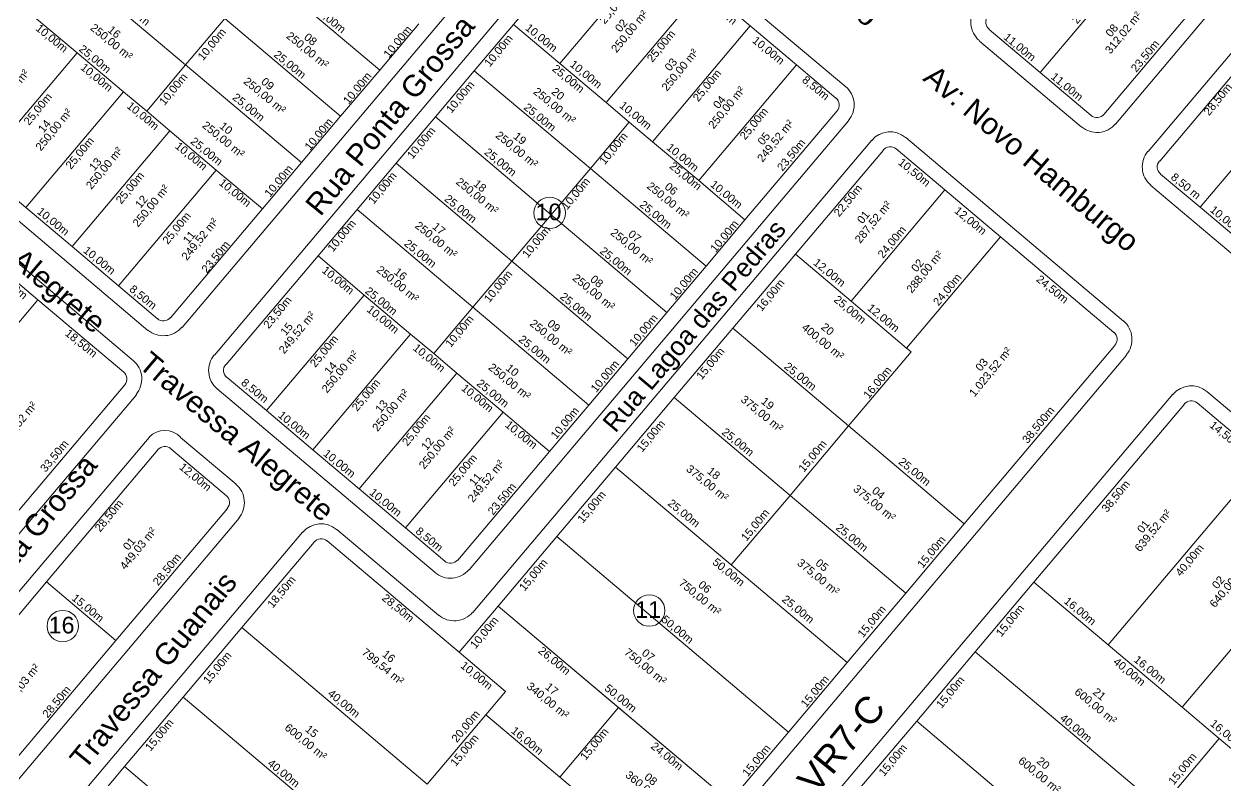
# Model space of a CAD drawing. Header units: metres. Extents: x 3808 to 8215, y 2374 to 6187.
# Drawn here: x 7317.1 to 7515.7, y 3816.4 to 3941.6 of the extents above; entities that cross this region are included whole.
import ezdxf

# ---------------------------------------------------------------- set-up
doc = ezdxf.new("R2010")
doc.units = ezdxf.units.M
for name, color, linetype in [('0 - Cotas', 7, 'Continuous'), ('0 - Nome das Ruas', 7, 'Continuous'), ('0 - Número Dos Lotes', 7, 'Continuous'), ('0 - QUADRAS', 7, 'Continuous'), ('0 - Área Dos Lotes', 1, 'Continuous'), ('PDF_AREA_DOS_LOTES', 5, 'Continuous'), ('PDF_REGIAO_POLILINHAS', 7, 'Continuous')]:
    doc.layers.add(name, color=color, linetype=linetype)
doc.layers.add('PDF_IDENT_DAS_QUADRAS', color=40, linetype='Continuous', true_color=0xffbf00)
doc.layers.add('PDF_MEIO_FIO', color=7, linetype='Continuous', true_color=0xdd6e00)
doc.styles.get("Standard").update_dxf_attribs({"font": 'arial.ttf'})

msp = doc.modelspace()

# ---------------------------------------------------------------- hatches: boundary and pattern name
at = {"layer": 'PDF_AREA_DOS_LOTES', "lineweight": 5, "transparency": 33554559}
msp.add_hatch(color=256, dxfattribs=at).paths.add_polyline_path([(7498.012, 3938.778), (7497.909, 3938.881), (7498.012, 3938.984), (7498.115, 3938.881), (7498.166, 3938.881), (7498.166, 3938.881), (7498.166, 3938.881), (7498.166, 3938.83), (7498.217, 3938.83), (7498.217, 3938.83), (7498.217, 3938.83), (7498.217, 3938.778), (7498.217, 3938.778), (7498.217, 3938.778), (7498.217, 3938.778), (7498.217, 3938.727), (7498.217, 3938.727), (7498.217, 3938.727), (7498.217, 3938.676), (7498.217, 3938.676), (7498.217, 3938.676), (7498.217, 3938.624), (7498.217, 3938.624), (7498.166, 3938.624), (7498.166, 3938.676), (7498.166, 3938.676), (7498.166, 3938.676), (7498.166, 3938.727), (7498.166, 3938.727), (7498.166, 3938.727), (7498.166, 3938.778), (7498.166, 3938.778), (7498.115, 3938.778), (7498.115, 3938.778), (7498.115, 3938.83), (7498.115, 3938.83), (7498.063, 3938.83), (7498.063, 3938.83)])

# ---------------------------------------------------------------- linework, layer by layer
at = {"layer": 'PDF_IDENT_DAS_QUADRAS', "color": 7, "lineweight": 5}
for centre in [(7403.983, 3910.352), (7420.439, 3844.587), (7323.505, 3842.016)]:
    msp.add_circle(centre, 2.597, dxfattribs=at)
at = {"layer": 'PDF_IDENT_DAS_QUADRAS', "lineweight": 5, "transparency": 33554559}
msp.add_solid([(7423.808, 3843.906), (7424.477, 3843.906), (7424.322, 3843.906)], dxfattribs=at)
at = {"layer": 'PDF_MEIO_FIO', "lineweight": 5}
for p, q in [((7560.17, 3999.297), (7497.494, 3925.051)), ((7565.569, 3994.772), (7502.892, 3920.527)), ((7405.92, 3965.671), (7343.244, 3891.373)), ((7348.591, 3886.849), (7411.268, 3961.146)), ((7416.924, 3961.609), (7452.915, 3931.221)), ((7491.838, 3924.589), (7475.024, 3938.78)), ((7453.378, 3925.566), (7390.701, 3851.32)), ((7337.588, 3890.911), (7301.596, 3921.298)), ((7457.234, 3922.378), (7391.267, 3844.276)), ((7498.83, 3892.453), (7462.839, 3922.84)), ((7335.182, 3885.914), (7299.242, 3916.302)), ((7503.355, 3914.871), (7547.008, 3878.057)), ((7388.182, 3755.119), (7499.293, 3886.797)), ((7296.568, 3833.984), (7335.696, 3880.259)), ((7385.045, 3850.857), (7349.054, 3881.244)), ((7405.509, 3760.158), (7506.954, 3880.37)), ((7512.61, 3880.833), (7571.585, 3831.062)), ((7337.793, 3873.223), (7300.516, 3829.108)), ((7352.19, 3865.511), (7342.986, 3873.223)), ((7315.787, 3816.202), (7352.653, 3859.855)), ((7385.662, 3843.762), (7368.798, 3858.004)), ((7363.142, 3857.541), (7323.088, 3810.084))]:
    msp.add_line(p, q, dxfattribs=at)
for centre, radius, start, end in [((7477.57, 3941.89), 3.985, 139.8277, 229.82941), ((7450.319, 3928.214), 3.985, 319.8277, 49.82941), ((7460.242, 3919.781), 3.985, 49.8338, 139.82882), ((7494.434, 3927.648), 3.985, 229.8277, 319.82941), ((7505.9, 3917.982), 3.985, 139.8277, 229.82941), ((7340.133, 3894.021), 3.985, 229.8277, 319.82941), ((7496.234, 3889.445), 3.985, 319.8277, 49.82941), ((7332.586, 3882.906), 3.985, 319.82781, 49.82827), ((7351.599, 3884.304), 3.985, 139.8277, 229.82941), ((7510.014, 3877.774), 3.985, 49.8338, 139.82882), ((7340.39, 3870.678), 3.676, 45.00576, 134.99867), ((7349.542, 3862.452), 3.985, 319.8277, 49.82941), ((7366.201, 3854.945), 3.985, 49.8338, 139.82882), ((7387.59, 3853.916), 3.985, 229.8277, 319.82941), ((7388.207, 3846.872), 3.985, 229.8277, 319.82941)]:
    msp.add_arc(centre, radius, start, end, dxfattribs=at)
at = {"layer": 'PDF_REGIAO_POLILINHAS', "lineweight": 5}
for p, q in [((7398.002, 3941.505), (7413.17, 3959.501)), ((7421.808, 3954.205), (7405.663, 3935.078)), ((7405.663, 3935.078), (7421.808, 3954.205)), ((7324.682, 3950.965), (7343.809, 3934.821)), ((7343.809, 3934.821), (7324.682, 3950.965)), ((7485.051, 3933.587), (7501.196, 3952.714)), ((7501.196, 3952.714), (7485.051, 3933.587)), ((7375.893, 3933.946), (7356.766, 3950.143)), ((7356.766, 3950.143), (7375.893, 3933.946)), ((7429.469, 3947.726), (7413.324, 3928.599)), ((7413.324, 3928.599), (7429.469, 3947.726)), ((7429.469, 3947.726), (7437.13, 3941.299)), ((7318.204, 3943.304), (7325.865, 3936.826)), ((7325.865, 3936.826), (7318.204, 3943.304)), ((7510.759, 3944.641), (7495.591, 3926.645)), ((7343.809, 3934.821), (7350.288, 3942.482)), ((7350.288, 3942.482), (7343.809, 3934.821)), ((7369.415, 3926.337), (7350.288, 3942.482)), ((7350.288, 3942.482), (7369.415, 3926.337)), ((7382.372, 3941.608), (7375.893, 3933.946)), ((7391.524, 3933.844), (7398.002, 3941.505)), ((7405.663, 3935.078), (7398.002, 3941.505)), ((7398.002, 3941.505), (7405.663, 3935.078)), ((7437.13, 3941.299), (7420.986, 3922.121)), ((7420.986, 3922.121), (7437.13, 3941.299)), ((7437.13, 3941.299), (7444.791, 3934.821)), ((7485.051, 3933.587), (7476.618, 3940.682)), ((7504.795, 3918.933), (7523.202, 3940.733)), ((7309.72, 3917.699), (7325.865, 3936.826)), ((7325.865, 3936.826), (7309.72, 3917.699)), ((7325.865, 3936.826), (7333.526, 3930.399)), ((7333.526, 3930.399), (7325.865, 3936.826)), ((7413.324, 3928.599), (7405.663, 3935.078)), ((7405.663, 3935.078), (7413.324, 3928.599)), ((7337.382, 3927.159), (7343.809, 3934.821)), ((7343.809, 3934.821), (7337.382, 3927.159)), ((7362.988, 3918.676), (7343.809, 3934.821)), ((7343.809, 3934.821), (7362.988, 3918.676)), ((7375.893, 3933.946), (7369.415, 3926.337)), ((7385.097, 3926.234), (7391.524, 3933.844)), ((7391.524, 3933.844), (7410.702, 3917.699)), ((7410.702, 3917.699), (7391.524, 3933.844)), ((7444.791, 3934.821), (7428.647, 3915.694)), ((7428.647, 3915.694), (7444.791, 3934.821)), ((7444.791, 3934.821), (7451.27, 3929.319)), ((7493.483, 3926.491), (7485.051, 3933.587)), ((7511.479, 3911.323), (7530.863, 3934.255)), ((7530.863, 3934.255), (7511.479, 3911.323)), ((7317.381, 3911.272), (7333.526, 3930.399)), ((7333.526, 3930.399), (7317.381, 3911.272)), ((7333.526, 3930.399), (7337.382, 3927.159)), ((7337.382, 3927.159), (7333.526, 3930.399)), ((7341.187, 3923.92), (7337.382, 3927.159)), ((7337.382, 3927.159), (7341.187, 3923.92)), ((7417.129, 3925.36), (7413.324, 3928.599)), ((7413.324, 3928.599), (7417.129, 3925.36)), ((7451.476, 3927.211), (7436.256, 3909.215)), ((7369.415, 3926.337), (7362.988, 3918.676)), ((7378.618, 3918.573), (7385.097, 3926.234)), ((7385.097, 3926.234), (7404.224, 3910.038)), ((7404.224, 3910.038), (7385.097, 3926.234)), ((7410.702, 3917.699), (7417.129, 3925.36)), ((7417.129, 3925.36), (7410.702, 3917.699)), ((7420.986, 3922.121), (7417.129, 3925.36)), ((7417.129, 3925.36), (7420.986, 3922.121)), ((7325.042, 3904.793), (7341.187, 3923.92)), ((7341.187, 3923.92), (7325.042, 3904.793)), ((7348.848, 3917.442), (7341.187, 3923.92)), ((7341.187, 3923.92), (7348.848, 3917.442)), ((7428.647, 3915.694), (7420.986, 3922.121)), ((7420.986, 3922.121), (7428.647, 3915.694)), ((7444.586, 3903.508), (7459.137, 3920.732)), ((7461.245, 3920.938), (7469.266, 3914.151)), ((7317.381, 3911.272), (7309.72, 3917.699)), ((7332.703, 3898.315), (7348.848, 3917.442)), ((7348.848, 3917.442), (7332.703, 3898.315)), ((7356.509, 3911.015), (7348.848, 3917.442)), ((7348.848, 3917.442), (7356.509, 3911.015)), ((7362.988, 3918.676), (7356.509, 3911.015)), ((7372.14, 3910.912), (7378.618, 3918.573)), ((7378.618, 3918.573), (7397.745, 3902.377)), ((7397.745, 3902.377), (7378.618, 3918.573)), ((7404.224, 3910.038), (7410.702, 3917.699)), ((7410.702, 3917.699), (7404.224, 3910.038)), ((7429.829, 3901.554), (7410.702, 3917.699)), ((7410.702, 3917.699), (7429.829, 3901.554)), ((7436.256, 3909.215), (7428.647, 3915.694)), ((7428.647, 3915.694), (7436.256, 3909.215)), ((7511.479, 3911.323), (7504.949, 3916.773)), ((7469.266, 3914.151), (7453.789, 3895.744)), ((7453.789, 3895.744), (7469.266, 3914.151)), ((7469.266, 3914.151), (7478.469, 3906.387)), ((7325.042, 3904.793), (7317.381, 3911.272)), ((7519.14, 3904.845), (7511.479, 3911.323)), ((7356.509, 3911.015), (7341.29, 3893.019)), ((7365.713, 3903.251), (7372.14, 3910.912)), ((7372.14, 3910.912), (7391.267, 3894.767)), ((7391.267, 3894.767), (7372.14, 3910.912)), ((7397.745, 3902.377), (7404.224, 3910.038)), ((7404.224, 3910.038), (7397.745, 3902.377)), ((7423.351, 3893.893), (7404.224, 3910.038)), ((7404.224, 3910.038), (7423.351, 3893.893)), ((7436.256, 3909.215), (7429.829, 3901.554)), ((7462.942, 3887.98), (7478.469, 3906.387)), ((7478.469, 3906.387), (7462.942, 3887.98)), ((7478.469, 3906.387), (7497.236, 3890.551)), ((7332.703, 3898.315), (7325.042, 3904.793)), ((7350.493, 3885.255), (7365.713, 3903.251)), ((7365.713, 3903.251), (7373.322, 3896.772)), ((7373.322, 3896.772), (7365.713, 3903.251)), ((7434.251, 3891.271), (7444.586, 3903.508)), ((7453.789, 3895.744), (7444.586, 3903.508)), ((7444.586, 3903.508), (7453.789, 3895.744)), ((7311.788, 3902.419), (7319.397, 3895.992)), ((7391.267, 3894.767), (7397.745, 3902.377)), ((7397.745, 3902.377), (7391.267, 3894.767)), ((7416.872, 3886.232), (7397.745, 3902.377)), ((7397.745, 3902.377), (7416.872, 3886.232)), ((7429.829, 3901.554), (7423.351, 3893.893)), ((7339.182, 3892.813), (7332.703, 3898.315)), ((7319.397, 3895.992), (7303.253, 3876.814)), ((7303.253, 3876.814), (7319.397, 3895.992)), ((7319.397, 3895.992), (7333.588, 3884.012)), ((7357.177, 3877.645), (7373.322, 3896.772)), ((7373.322, 3896.772), (7357.177, 3877.645)), ((7373.322, 3896.772), (7380.983, 3890.294)), ((7380.983, 3890.294), (7373.322, 3896.772)), ((7462.942, 3887.98), (7453.789, 3895.744)), ((7453.789, 3895.744), (7462.942, 3887.98)), ((7384.84, 3887.106), (7391.267, 3894.767)), ((7391.267, 3894.767), (7384.84, 3887.106)), ((7410.445, 3878.571), (7391.267, 3894.767)), ((7391.267, 3894.767), (7410.445, 3878.571)), ((7423.351, 3893.893), (7416.872, 3886.232)), ((7364.839, 3871.167), (7380.983, 3890.294)), ((7380.983, 3890.294), (7364.839, 3871.167)), ((7380.983, 3890.294), (7384.84, 3887.106)), ((7384.84, 3887.106), (7380.983, 3890.294)), ((7424.533, 3879.805), (7434.251, 3891.271)), ((7434.251, 3891.271), (7453.378, 3875.126)), ((7453.378, 3875.126), (7434.251, 3891.271)), ((7453.378, 3875.126), (7463.713, 3887.363)), ((7463.713, 3887.363), (7453.378, 3875.126)), ((7463.713, 3887.363), (7462.942, 3887.98)), ((7462.942, 3887.98), (7463.713, 3887.363)), ((7497.391, 3888.443), (7472.505, 3858.93)), ((7388.644, 3883.867), (7384.84, 3887.106)), ((7384.84, 3887.106), (7388.644, 3883.867)), ((7416.872, 3886.232), (7410.445, 3878.571)), ((7372.5, 3864.74), (7388.644, 3883.867)), ((7388.644, 3883.867), (7372.5, 3864.74)), ((7396.306, 3877.388), (7388.644, 3883.867)), ((7388.644, 3883.867), (7396.306, 3877.388)), ((7333.743, 3881.904), (7312.096, 3856.247)), ((7357.177, 3877.645), (7350.699, 3883.147)), ((7414.867, 3868.287), (7424.533, 3879.805)), ((7424.533, 3879.805), (7443.712, 3863.608)), ((7443.712, 3863.608), (7424.533, 3879.805)), ((7364.839, 3871.167), (7357.177, 3877.645)), ((7410.445, 3878.571), (7403.967, 3870.91)), ((7484.022, 3849.263), (7508.908, 3878.725)), ((7511.016, 3878.931), (7522.122, 3869.521)), ((7380.161, 3858.261), (7396.306, 3877.388)), ((7396.306, 3877.388), (7380.161, 3858.261)), ((7403.967, 3870.91), (7396.306, 3877.388)), ((7396.306, 3877.388), (7403.967, 3870.91)), ((7443.712, 3863.608), (7453.378, 3875.126)), ((7453.378, 3875.126), (7443.712, 3863.608)), ((7453.378, 3875.126), (7472.505, 3858.93)), ((7472.505, 3858.93), (7453.378, 3875.126)), ((7320.826, 3849.315), (7339.233, 3871.167)), ((7341.393, 3871.321), (7350.545, 3863.557)), ((7372.5, 3864.74), (7364.839, 3871.167)), ((7403.967, 3870.91), (7388.799, 3852.914)), ((7522.122, 3869.521), (7496.26, 3838.928)), ((7496.26, 3838.928), (7522.122, 3869.521)), ((7405.149, 3856.821), (7414.867, 3868.287)), ((7414.867, 3868.287), (7433.994, 3852.143)), ((7433.994, 3852.143), (7414.867, 3868.287)), ((7380.161, 3858.261), (7372.5, 3864.74)), ((7433.994, 3852.143), (7443.712, 3863.608)), ((7443.712, 3863.608), (7433.994, 3852.143)), ((7443.712, 3863.608), (7462.839, 3847.464)), ((7462.839, 3847.464), (7443.712, 3863.608)), ((7350.75, 3861.449), (7332.292, 3839.648)), ((7386.639, 3852.76), (7380.161, 3858.261)), ((7472.505, 3858.93), (7462.839, 3847.464)), ((7534.359, 3859.187), (7508.497, 3828.594)), ((7508.497, 3828.594), (7534.359, 3859.187)), ((7353.116, 3841.756), (7365.044, 3855.896)), ((7367.204, 3856.102), (7389.004, 3837.694)), ((7395.483, 3845.304), (7405.149, 3856.821)), ((7405.149, 3856.821), (7443.455, 3824.48)), ((7443.455, 3824.48), (7405.149, 3856.821)), ((7433.994, 3852.143), (7453.121, 3835.998)), ((7453.121, 3835.998), (7433.994, 3852.143)), ((7302.419, 3827.514), (7320.826, 3849.315)), ((7332.292, 3839.648), (7320.826, 3849.315)), ((7320.826, 3849.315), (7332.292, 3839.648)), ((7474.305, 3837.746), (7484.022, 3849.263)), ((7496.26, 3838.928), (7484.022, 3849.263)), ((7484.022, 3849.263), (7496.26, 3838.928)), ((7462.839, 3847.464), (7453.121, 3835.998)), ((7389.004, 3837.694), (7395.483, 3845.304)), ((7433.737, 3813.014), (7395.483, 3845.304)), ((7395.483, 3845.304), (7415.381, 3828.542)), ((7343.398, 3830.239), (7353.116, 3841.756)), ((7353.116, 3841.756), (7383.76, 3815.894)), ((7383.76, 3815.894), (7353.116, 3841.756)), ((7332.292, 3839.648), (7313.885, 3817.796)), ((7396.665, 3831.216), (7389.004, 3837.694)), ((7389.004, 3837.694), (7396.665, 3831.216)), ((7464.638, 3826.28), (7474.305, 3837.746)), ((7474.305, 3837.746), (7504.949, 3811.935)), ((7504.949, 3811.935), (7474.305, 3837.746)), ((7508.497, 3828.594), (7496.26, 3838.928)), ((7496.26, 3838.928), (7508.497, 3828.594)), ((7453.121, 3835.998), (7443.455, 3824.48)), ((7333.731, 3818.773), (7343.398, 3830.239)), ((7343.398, 3830.239), (7374.042, 3804.428)), ((7374.042, 3804.428), (7343.398, 3830.239)), ((7393.426, 3827.36), (7396.665, 3831.216)), ((7396.665, 3831.216), (7393.426, 3827.36)), ((7405.663, 3817.025), (7415.381, 3828.542)), ((7415.381, 3828.542), (7405.663, 3817.025)), ((7415.381, 3828.542), (7433.737, 3813.014)), ((7514.615, 3823.401), (7508.497, 3828.594)), ((7508.497, 3828.594), (7514.615, 3823.401)), ((7383.76, 3815.894), (7393.426, 3827.36)), ((7393.426, 3827.36), (7383.76, 3815.894)), ((7393.426, 3827.36), (7424.071, 3801.549)), ((7405.663, 3817.025), (7393.426, 3827.36)), ((7454.921, 3814.814), (7464.638, 3826.28)), ((7464.638, 3826.28), (7495.231, 3800.417)), ((7495.231, 3800.417), (7464.638, 3826.28)), ((7443.455, 3824.48), (7433.737, 3813.014)), ((7504.949, 3811.935), (7514.615, 3823.401)), ((7514.615, 3823.401), (7504.949, 3811.935)), ((7520.734, 3818.259), (7514.615, 3823.401)), ((7514.615, 3823.401), (7520.734, 3818.259)), ((7324.991, 3808.438), (7333.731, 3818.773)), ((7333.731, 3818.773), (7364.324, 3792.911)), ((7364.324, 3792.911), (7333.731, 3818.773)), ((7424.071, 3801.549), (7405.663, 3817.025))]:
    msp.add_line(p, q, dxfattribs=at)
for centre, start, end in [((7477.57, 3941.89), 139.82568, 229.82882), ((7450.319, 3928.214), 319.82568, 49.82882), ((7494.434, 3927.648), 229.82568, 319.82882), ((7460.242, 3919.781), 49.83284, 139.82767), ((7505.9, 3917.982), 139.82568, 229.82882), ((7340.133, 3894.021), 229.82568, 319.82882), ((7496.234, 3889.445), 319.82568, 49.82882), ((7332.586, 3882.906), 319.8288, 49.82835), ((7351.599, 3884.304), 139.82568, 229.82882), ((7510.013, 3877.774), 49.83284, 139.82767), ((7340.39, 3870.216), 49.83284, 139.82767), ((7349.542, 3862.452), 319.82568, 49.82882), ((7366.201, 3854.945), 49.83825, 139.79577), ((7387.59, 3853.916), 229.82568, 319.82882)]:
    msp.add_arc(centre, 1.517, start, end, dxfattribs=at)

# ---------------------------------------------------------------- texts
at = {"layer": '0 - Cotas', "lineweight": 5}
for s, rotation, p in [('25,00m', 320.78171, (7332.501, 3945.114)), ('25,00m', 50.78171, (7413.093, 3941.478)), ('10,00m', 320.78171, (7429.493, 3945.274)), ('25,00m', 50.78171, (7491.161, 3941.507)), ('25,00m', 320.78171, (7364.848, 3943.865)), ('10,00m', 320.78171, (7318.911, 3940.686)), ('10,00m', 50.78171, (7377.409, 3935.882)), ('10,00m', 320.78171, (7399.822, 3940.762)), ('10,00m', 50.78171, (7346.698, 3935.448)), ('10,00m', 50.78171, (7394.077, 3934.397)), ('25,00m', 50.78171, (7420.947, 3935.148)), ('10,00m', 320.78171, (7437.348, 3938.671)), ('11,00m', 320.78171, (7478.876, 3939.228)), ('25,00m', 320.78171, (7326.05, 3937.255)), ('25,00m', 320.78171, (7358.266, 3936.33)), ('23,50m', 50.78171, (7500.935, 3933.523)), ('10,00m', 320.78171, (7407.188, 3934.722)), ('10,00m', 320.78171, (7326.326, 3934.208)), ('10,00m', 50.78171, (7340.32, 3928.027)), ('10,00m', 50.78171, (7370.742, 3928.196)), ('25,00m', 320.78171, (7404.27, 3933.995)), ('25,00m', 50.78171, (7428.538, 3928.638)), ('11,00m', 320.78171, (7486.696, 3932.678)), ('10,00m', 50.78171, (7387.743, 3926.74)), ('8,50m', 320.78171, (7445.568, 3932.136)), ('28,50m', 50.78171, (7512.959, 3926.343)), ('25,00m', 50.78171, (7317.944, 3924.727)), ('25,00m', 320.78171, (7351.427, 3929.258)), ('10,00m', 320.78171, (7333.964, 3927.845)), ('25,00m', 320.78171, (7399.576, 3927.614)), ('10,00m', 320.78171, (7415.387, 3927.918)), ('25,00m', 50.78171, (7436.285, 3922.329)), ('10,00m', 50.78171, (7364.367, 3920.587)), ('10,00m', 50.78171, (7381.298, 3919.141)), ('10,00m', 50.78171, (7413.081, 3918.227)), ('25,00m', 50.78171, (7324.874, 3917.463)), ('10,00m', 320.78171, (7341.95, 3921.2)), ('25,00m', 320.78171, (7344.494, 3921.98)), ('10,00m', 320.78171, (7423.173, 3920.968)), ('23,50m', 50.78171, (7442.452, 3917.145)), ('25,00m', 320.78171, (7393.056, 3920.187)), ('10,50m', 320.78171, (7461.455, 3918.505)), ('10,00m', 50.78171, (7357.742, 3912.848)), ('25,00m', 320.78171, (7423.655, 3917.896)), ('25,00m', 50.78171, (7333.174, 3911.718)), ('10,00m', 320.78171, (7349.194, 3915.133)), ('10,00m', 50.78171, (7374.882, 3911.678)), ('10,00m', 50.78171, (7406.846, 3910.752)), ('10,00m', 320.78171, (7430.4, 3914.859)), ('8,50 m', 320.78171, (7506.524, 3916.061)), ('25,00m', 320.78171, (7386.477, 3912.474)), ('22,50m', 50.78171, (7451.828, 3909.608)), ('25,00m', 320.78171, (7418.712, 3911.517)), ('12,00m', 320.78171, (7470.742, 3910.507)), ('10,00m', 320.78171, (7512.979, 3910.667)), ('10,00m', 320.78171, (7319.138, 3910.383)), ('25,00m', 50.78171, (7340.878, 3905.047)), ('10,00m', 50.78171, (7368.158, 3903.797)), ('10,00m', 50.78171, (7400.336, 3902.792)), ('10,00m', 50.78171, (7431.415, 3903.72)), ('24,00m', 50.78171, (7459.085, 3902.746)), ('23,50m', 50.78171, (7347.332, 3900.293)), ('25,00m', 320.78171, (7379.804, 3905.081)), ('10,00m', 320.78171, (7326.772, 3903.939)), ('25,00m', 320.78171, (7412.151, 3903.832)), ('10,00m', 320.78171, (7366.214, 3900.653)), ('12,00m', 320.78171, (7447.426, 3901.922)), ('10,00m', 320.78171, (7312.241, 3899.862)), ('10,00m', 50.78171, (7394.001, 3895.415)), ('10,00m', 50.78171, (7424.712, 3895.849)), ('24,00m', 50.78171, (7468.24, 3894.881)), ('24,50m', 320.78171, (7484.28, 3899.18)), ('8,50m', 320.78171, (7334.397, 3897.532)), ('25,00m', 320.78171, (7373.353, 3897.222)), ('16,00m', 50.78171, (7439.006, 3893.962)), ('23,50m', 50.78171, (7357.552, 3891.099)), ('25,00m', 320.78171, (7405.569, 3896.297)), ('25,00m', 320.78171, (7450.818, 3895.802)), ('10,00m', 320.78171, (7373.629, 3894.175)), ('10,00m', 50.78171, (7418.045, 3888.163)), ('12,00m', 320.78171, (7456.353, 3894.416)), ('10,00m', 50.78171, (7387.623, 3887.995)), ('18,50m', 320.78171, (7323.769, 3890.228)), ('25,00m', 50.78171, (7365.247, 3884.694)), ('25,00m', 320.78171, (7398.73, 3889.225)), ('10,00m', 320.78171, (7381.267, 3887.812)), ('15,00m', 50.78171, (7429.097, 3882.642)), ('10,00m', 50.78171, (7411.67, 3880.554)), ('25,00m', 320.78171, (7442.622, 3884.744)), ('16,00m', 50.78171, (7456.705, 3879.507)), ('8,50m', 320.78171, (7352.861, 3882.068)), ('25,00m', 50.78171, (7372.177, 3877.43)), ('10,00m', 320.78171, (7389.253, 3881.167)), ('25,00m', 320.78171, (7391.797, 3881.947)), ('10,00m', 320.78171, (7358.977, 3876.694)), ('10,00m', 50.78171, (7405.045, 3872.815)), ('38,500m', 50.78171, (7482.97, 3872.1)), ('25,00m', 50.78171, (7380.477, 3871.685)), ('10,00m', 320.78171, (7396.497, 3875.1)), ('15,00m', 50.78171, (7419.267, 3870.657)), ('14,50m', 320.78171, (7512.917, 3875.05)), ('25,00m', 320.78171, (7432.291, 3873.89)), ('33,50m', 50.78171, (7320.675, 3867.355)), ('15,00m', 50.78171, (7445.981, 3867.35)), ('10,00m', 320.78171, (7366.442, 3870.35)), ('25,00m', 50.78171, (7388.181, 3865.014)), ('25,00m', 320.78171, (7461.512, 3868.988)), ('12,00m', 320.78171, (7342.642, 3868.115)), ('38,50m', 50.78171, (7496.089, 3860.708)), ('10,00m', 320.78171, (7374.076, 3863.906)), ('23,50m', 50.78171, (7394.635, 3860.26)), ('15,00m', 50.78171, (7409.466, 3858.941)), ('28,50m', 50.78171, (7329.693, 3857.468)), ('25,00m', 320.78171, (7423.374, 3862.119)), ('15,00m', 50.78171, (7436.489, 3855.942)), ('8,50m', 320.78171, (7381.7, 3857.499)), ('25,00m', 320.78171, (7451.157, 3858.091)), ('15,00m', 50.78171, (7465.617, 3851.487)), ('28,50m', 50.78171, (7339.282, 3848.592)), ('40,00m', 50.78171, (7508.285, 3850.123)), ('15,00m', 50.78171, (7399.831, 3847.691)), ('50,00m', 320.78171, (7430.771, 3852.38)), ('18,50m', 50.78171, (7358.202, 3844.872)), ('15,00m', 320.78171, (7324.872, 3846.443)), ('28,50m', 320.78171, (7376.129, 3846.45)), ('25,00m', 320.78171, (7442.247, 3846.233)), ('16,00m', 320.78171, (7488.844, 3845.94)), ('50,00m', 320.78171, (7422.313, 3842.889)), ('15,00m', 50.78171, (7455.755, 3839.992)), ('15,00m', 50.78171, (7478.613, 3840.141)), ('10,00m', 50.78171, (7391.724, 3838.159)), ('26,00m', 320.78171, (7401.97, 3837.72)), ('15,00m', 50.78171, (7347.606, 3832.346)), ('10,00m', 320.78171, (7389.113, 3835.276)), ('40,00m', 320.78171, (7497.002, 3835.9)), ('16,00m', 320.78171, (7500.397, 3836.254)), ('28,50m', 50.78171, (7321.034, 3826.712)), ('50,00m', 320.78171, (7412.915, 3831.52)), ('15,00m', 50.78171, (7446.368, 3828.425)), ('15,00m', 50.78171, (7468.732, 3828.292)), ('40,00m', 320.78171, (7367.186, 3830.648)), ('20,00m', 50.78171, (7388.646, 3822.659)), ('15,00m', 50.78171, (7338.015, 3821.22)), ('40,00m', 320.78171, (7488.166, 3826.592)), ('16,00m', 320.78171, (7513.006, 3825.682)), ('15,00m', 50.78171, (7388.456, 3818.691)), ('16,00m', 320.78171, (7397.488, 3824.505)), ('15,00m', 50.78171, (7409.916, 3819.717)), ('24,00m', 320.78171, (7420.572, 3821.937)), ('15,00m', 50.78171, (7436.709, 3816.994)), ('15,00m', 50.78171, (7459.245, 3817.063)), ('15,00m', 50.78171, (7507.114, 3815.618)), ('40,00m', 320.78171, (7357.23, 3819.115))]:
    msp.add_text(s, height=1.3224, rotation=rotation, dxfattribs=at).set_placement(p)
at = {"layer": '0 - Nome das Ruas', "lineweight": 5}
for s, height, rotation, p in [('Av: Novo Hamburgo', 3.54115, 319.8013, (7422.444, 3969.639)), ('Rua Ponta Grossa', 3.54115, 50.78171, (7366.081, 3909.637)), ('Av: Novo Hamburgo', 3.54115, 319.8013, (7465.497, 3932.388)), ('Travessa Alegrete', 3.54115, 319.8013, (7298.084, 3916.106)), ('Rua Lagoa das Pedras', 3.08571, 49.89654, (7414.831, 3873.83)), ('Travessa Alegrete', 3.54115, 319.8013, (7335.802, 3884.972)), ('Rua Ponta Grossa', 3.54115, 50.78171, (7303.694, 3837.005)), ('Travessa Guanais', 3.54115, 50.78171, (7327.149, 3818.058)), ('Rua VR7-C', 4.4264, 50.78171, (7439.76, 3803.854))]:
    msp.add_text(s, height=height, rotation=rotation, dxfattribs=at).set_placement(p)
at = {"layer": '0 - Número Dos Lotes', "lineweight": 5}
for s, rotation, p in [('16', 320.78171, (7330.814, 3940.423)), ('02', 50.78171, (7415.668, 3940.134)), ('08', 50.78171, (7496.742, 3939.333)), ('08', 320.78171, (7363.258, 3939.201)), ('03', 50.78171, (7423.869, 3933.686)), ('09', 320.78171, (7356.167, 3931.847)), ('20', 320.78171, (7404.144, 3930.193)), ('04', 50.78171, (7431.872, 3927.465)), ('14', 50.78171, (7320.334, 3923.49)), ('10', 320.78171, (7349.302, 3924.514)), ('19', 320.78171, (7397.863, 3922.817)), ('05', 50.78171, (7439.231, 3921.435)), ('13', 50.78171, (7328.742, 3917.193)), ('18', 320.78171, (7391.259, 3914.972)), ('06', 320.78171, (7422.859, 3914.472)), ('12', 50.78171, (7336.347, 3910.991)), ('01', 50.78171, (7455.664, 3908.449)), ('11', 50.78171, (7344.254, 3905.11)), ('17', 320.78171, (7384.47, 3907.89)), ('07', 320.78171, (7416.818, 3906.624)), ('02', 50.78171, (7464.621, 3900.454)), ('16', 320.78171, (7378.117, 3900.39)), ('08', 320.78171, (7410.561, 3899.168)), ('15', 50.78171, (7360.366, 3889.938)), ('09', 320.78171, (7403.47, 3891.814)), ('20', 320.78171, (7448.709, 3891.269)), ('14', 50.78171, (7367.638, 3883.457)), ('03', 50.78171, (7475.233, 3884.041)), ('10', 320.78171, (7396.605, 3884.481)), ('19', 320.78171, (7438.796, 3878.983)), ('13', 50.78171, (7376.046, 3877.16)), ('12', 50.78171, (7383.65, 3870.958)), ('18', 320.78171, (7429.892, 3867.432)), ('11', 50.78171, (7391.557, 3865.077)), ('04', 320.78171, (7457.112, 3864.187)), ('01', 50.78171, (7501.943, 3857.271)), ('01', 50.78171, (7334.346, 3854.426)), ('05', 320.78171, (7447.787, 3852.239)), ('02', 50.78171, (7514.325, 3848.038)), ('06', 320.78171, (7428.416, 3848.632)), ('16', 320.78171, (7376.182, 3837.159)), ('07', 320.78171, (7419.072, 3837.355)), ('17', 320.78171, (7403.117, 3831.752)), ('21', 320.78171, (7493.621, 3830.9)), ('15', 320.78171, (7363.453, 3824.757)), ('20', 320.78171, (7484.347, 3819.489)), ('08', 320.78171, (7419.497, 3816.83))]:
    msp.add_text(s, height=1.3224, rotation=rotation, dxfattribs=at).set_placement(p)
at = {"layer": '0 - QUADRAS', "lineweight": 5}
for s, p in [('10', (7401.651, 3909.143)), ('11', (7418.107, 3843.378)), ('16', (7321.173, 3840.806))]:
    msp.add_text(s, height=2.7551, dxfattribs=at).set_placement(p)
at = {"layer": '0 - Área Dos Lotes', "lineweight": 5}
for s, height, rotation, p in [('250,00 m²', 1.3224, 50.78171, (7415.029, 3936.741)), ('312,02 m²', 1.3224, 50.78171, (7496.655, 3936.522)), ('250,00 m²', 1.3224, 320.78171, (7327.942, 3940.759)), ('250,00 m²', 1.3224, 320.78171, (7360.334, 3939.409)), ('250,00 m²', 1.3224, 50.78171, (7423.372, 3930.378)), ('249,52 m²', 1.3224, 50.78171, (7312.802, 3926.96)), ('250,00 m²', 1.3224, 320.78171, (7353.265, 3931.891)), ('250,00 m²', 1.3224, 50.78171, (7431.088, 3924.152)), ('250,00 m²', 1.3224, 320.78171, (7401.152, 3930.205)), ('250,00 m²', 1.3224, 50.78171, (7319.899, 3920.495)), ('250,00 m²', 1.3224, 320.78171, (7346.426, 3924.626)), ('249,52 m²', 1.3224, 50.78171, (7439.154, 3918.636)), ('250,00 m²', 1.3224, 320.78171, (7394.921, 3922.967)), ('250,00 m²', 1.3224, 50.78171, (7328.242, 3914.131)), ('250,00 m²', 1.3224, 320.78171, (7388.375, 3915.273)), ('250,00 m²', 1.3224, 320.78171, (7419.921, 3914.571)), ('250,00 m²', 1.3224, 50.78171, (7335.958, 3907.906)), ('287,52 m²', 1.3224, 50.78171, (7455.306, 3905.215)), ('249,52 m²', 1.3224, 50.78171, (7344.024, 3902.39)), ('250,00 m²', 1.3224, 320.78171, (7381.604, 3908.039)), ('250,00 m²', 1.3224, 320.78171, (7413.909, 3906.888)), ('288,00 m²', 1.3224, 50.78171, (7463.826, 3896.967)), ('250,00 m²', 1.3224, 320.78171, (7375.245, 3900.726)), ('250,00 m²', 1.3224, 320.78171, (7407.637, 3899.376)), ('249,52 m²', 1.3224, 50.78171, (7360.106, 3886.927)), ('250,00 m²', 1.3224, 320.78171, (7400.568, 3891.858)), ('400,00 m²', 1.3224, 320.78171, (7445.506, 3891.197)), ('250,00 m²', 1.3224, 50.78171, (7367.202, 3880.462)), ('1.023,52 m²', 1.32245, 50.78171, (7474.197, 3879.825)), ('250,00 m²', 1.3224, 320.78171, (7393.729, 3884.593)), ('250,00 m²', 1.3224, 50.78171, (7375.545, 3874.098)), ('375,00 m²', 1.3224, 320.78171, (7435.43, 3879.28)), ('749,52 m²', 1.3224, 50.78171, (7314.089, 3872.017)), ('250,00 m²', 1.3224, 50.78171, (7383.261, 3867.873)), ('249,52 m²', 1.3224, 50.78171, (7391.327, 3862.357)), ('375,00 m²', 1.3224, 320.78171, (7426.42, 3867.796)), ('375,00 m²', 1.3224, 320.78171, (7454.031, 3864.499)), ('639,52 m²', 1.3224, 50.78171, (7501.551, 3854.181)), ('449,03 m²', 1.3224, 50.78171, (7333.83, 3851.213)), ('375,00 m²', 1.3224, 320.78171, (7444.751, 3852.257)), ('640,00 m²', 1.3224, 50.78171, (7513.933, 3844.949)), ('750,00 m²', 1.3224, 320.78171, (7425.196, 3848.925)), ('799,54 m²', 1.3224, 320.78171, (7372.796, 3837.459)), ('750,00 m²', 1.3224, 320.78171, (7416.172, 3837.466)), ('449,03 m²', 1.3224, 50.78171, (7314.552, 3828.653)), ('340,00 m²', 1.3224, 320.78171, (7400.052, 3831.841)), ('600,00 m²', 1.3224, 320.78171, (7490.585, 3830.918)), ('600,00 m²', 1.3224, 320.78171, (7360.048, 3825.004)), ('600,00 m²', 1.3224, 320.78171, (7481.31, 3819.507)), ('360,00 m²', 1.3224, 320.78171, (7416.363, 3817.17))]:
    msp.add_text(s, height=height, rotation=rotation, dxfattribs=at).set_placement(p)

doc.saveas('drawing.dxf')
